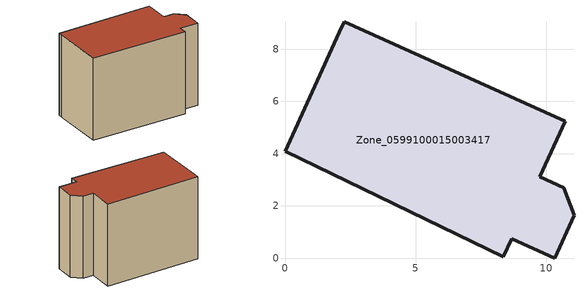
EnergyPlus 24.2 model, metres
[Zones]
Zone_0599100015003417
 floor ground (C_G): 2.28,9.04 10.73,5.24 9.76,3.11 10.67,2.7 11.06,1.64 10.32,0 8.68,0.75 8.36,0.06 0,4.1 2.08,8.65 z0.77
 wall outside (C_F): 0,4.1 8.36,0.06 8.68,0.75 10.32,0 11.06,1.64 10.67,2.7 9.76,3.11 10.73,5.24 2.28,9.04 2.08,8.65 0,4.1 z0.77:8.74
 roof outside (C_R): 2.08,8.65 0,4.1 8.36,0.06 8.68,0.75 10.32,0 11.06,1.64 10.67,2.7 9.76,3.11 10.73,5.24 2.28,9.04 z8.74
[BUILDING]
Pand.0599100015003417: North Axis=0; Terrain=City; Loads Convergence Tolerance Value=0.04; Temperature Convergence Tolerance Value=0.4; Solar Distribution=FullExterior; Maximum Number of Warmup Days=25; Minimum Number of Warmup Days=1
[Site:Location]
Rotterdam.The.Hague.AP_ZH_NLD Design_Conditions: Latitude=51.96; Longitude=4.45; Time Zone=1; Elevation=-4.5
[SITE:GROUNDTEMPERATURE:BUILDINGSURFACE]
18, 18, 18, 18, 18, 18, 18, 18, 18, 18, 18, 18
[MATERIAL] Thermal Absorptance=0.9; Solar Absorptance=0.7; Visible Absorptance=0.7
Name | Roughness | Thickness | Conductivity | Density | Specific Heat
G.TI.1965-1974 | MediumSmooth | 0.15 | 0.882353 | 540 | 1210
F.TI.1965-1974 | Rough | 0.3 | 0.697674 | 1920 | 840
R.TI.1965-1974 | MediumRough | 0.2 | 0.232558 | 1500 | 1000
[CONSTRUCTION]
C_G: G.TI.1965-1974
C_F: F.TI.1965-1974
C_R: R.TI.1965-1974
[ZONE]
Zone_0599100015003417: Type=1; Multiplier=1; Ceiling Height=Autocalculate; Volume=Autocalculate; Floor Area=autocalculate; Part of Total Floor Area=Yes
[ZONEINFILTRATION:DESIGNFLOWRATE]
Infil_Zone_0599100015003417: Zone or ZoneList or Space or SpaceList=Zone_0599100015003417; Schedule=AlwaysOn; Design Flow Rate Calculation Method=Flow/Area; Flow Rate per Floor Area=0.003; Constant Term Coefficient=1; Temperature Term Coefficient=0; Velocity Term Coefficient=0; Velocity Squared Term Coefficient=0
[HVACTEMPLATE:ZONE:IDEALLOADSAIRSYSTEM]
Zone_0599100015003417: Maximum Heating Supply Air Temperature=50; Minimum Cooling Supply Air Temperature=13; Maximum Heating Supply Air Humidity Ratio=0.0156; Minimum Cooling Supply Air Humidity Ratio=0.0077; Heating Limit=NoLimit; Cooling Limit=NoLimit; Dehumidification Control Type=ConstantSensibleHeatRatio; Cooling Sensible Heat Ratio=0.7; Dehumidification Setpoint=60; Humidification Control Type=None; Humidification Setpoint=30; Outdoor Air Method=None; Outdoor Air Flow Rate per Person=0.00944; Outdoor Air Flow Rate per Zone Floor Area=0; Outdoor Air Flow Rate per Zone=0; Demand Controlled Ventilation Type=None; Outdoor Air Economizer Type=NoEconomizer; Heat Recovery Type=None; Sensible Heat Recovery Effectiveness=0.7; Latent Heat Recovery Effectiveness=0.65
[ZONECONTROL:THERMOSTAT]
ThermostatControl_Zone_0599100015003417: Zone or ZoneList=Zone_0599100015003417; Control Type Schedule=DualSetpointControlType; Control 1=Thermostat_Zone_0599100015003417; Temperature Difference Between Cutout And Setpoint=0
[THERMOSTATSETPOINT:DUALSETPOINT]
Thermostat_Zone_0599100015003417: Heating Setpoint Temperature Schedule=HeatingSetpoint_Zone_0599100015003417; Cooling Setpoint Temperature Schedule=CoolingSetpoint_Zone_0599100015003417
[SCHEDULE:COMPACT]
HeatingSetpoint_Zone_0599100015003417: Through: 12/31, For: AllDays, Until: 24:00, 21
CoolingSetpoint_Zone_0599100015003417: Through: 12/31, For: AllDays, Until: 24:00, 24
DualSetpointControlType: Through: 12/31, For: AllDays, Until: 24:00, 4
AlwaysOn: Through: 12/31, For: AllDays, Until: 24:00, 1
